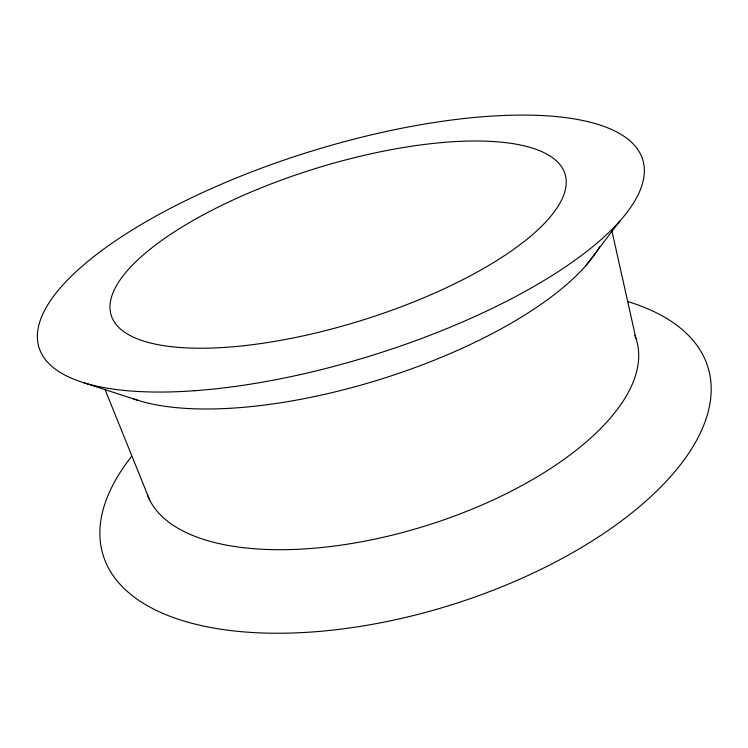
<?xml version="1.0" encoding="UTF-8"?>
<svg xmlns="http://www.w3.org/2000/svg" width="748" height="748" viewBox="0 0 748 748"><rect width="100%" height="100%" fill="white"/><g stroke="black" fill="none" stroke-linecap="round" stroke-linejoin="round"><path stroke-width="1.12" d="M585.703 265.811L619.849 221.043M83.598 382.677L138.249 400.414M105.15 389.783L149.637 499.916M611.864 230.711L635.931 338.377M627.871 301.575A316.685 150.816 -17.3 0 1 640.073 506.125A316.685 150.816 -17.3 0 1 238.556 631.415A316.685 150.816 -17.3 0 1 131.592 456.42M634.79 335.319A256.508 115.173 -17.3 0 1 433.513 523.338A256.508 115.173 -17.3 0 1 147.44 494.849M599.69 246.718A267.662 96.763 -17.3 0 1 388.511 376.749A267.662 96.763 -17.3 0 1 132.377 398.432M194.377 390.736A316.124 106.506 -17.3 0 0 644.29 168.506A316.124 106.506 -17.3 0 0 183.952 201.455A316.124 106.506 -17.3 0 0 194.377 390.736M244.839 345.595A237.668 79.363 -17.3 0 0 565.02 174.013A237.668 79.363 -17.3 0 0 204.382 214.227A237.668 79.363 -17.3 0 0 244.839 345.595"/></g></svg>
